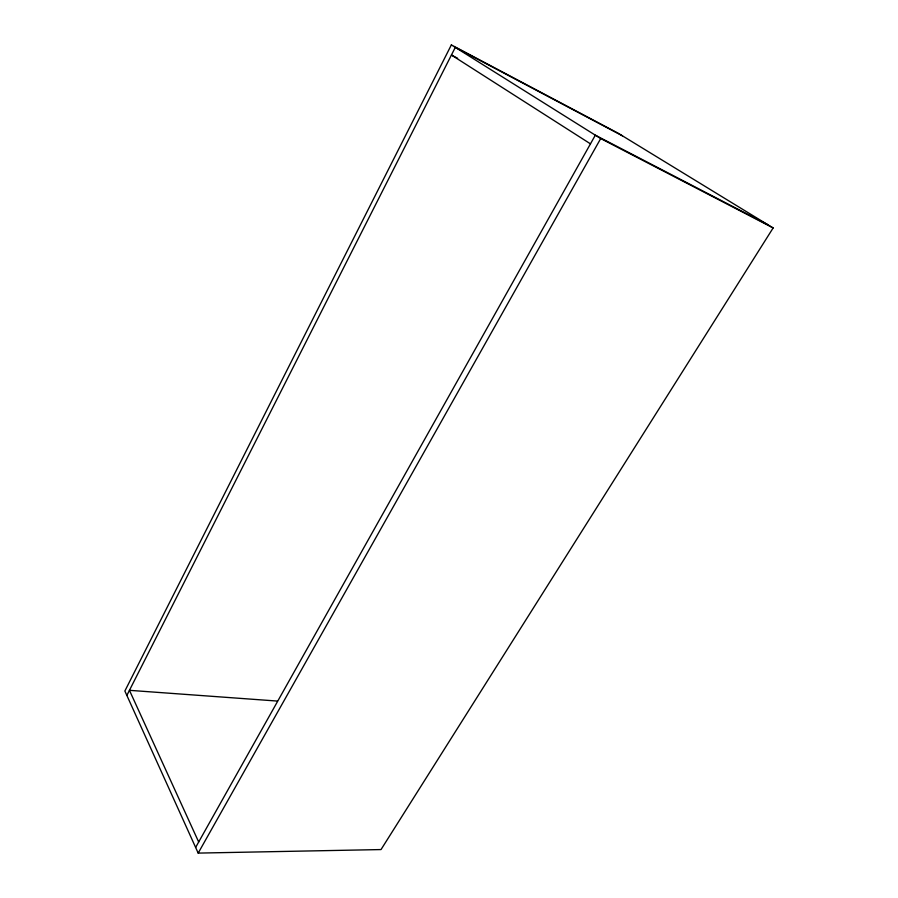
<?xml version="1.0" encoding="UTF-8"?>
<svg xmlns="http://www.w3.org/2000/svg" width="898" height="898" viewBox="0 0 898 898"><rect width="100%" height="100%" fill="white"/><g stroke="black" fill="none" stroke-linecap="round" stroke-linejoin="round"><path stroke-width="1.35" d="M451.357 44.9L124.867 691.011L198.189 853.1L381.021 849.564L773.133 227.957L618.307 133.308L451.357 44.9L600.706 138.55L773.133 227.957M126.865 695.422L455.297 47.37L622.471 135.856M195.629 847.443L595.329 135.183L767.667 224.612M198.189 853.1L600.706 138.55M277.437 701.069L129.447 690.326L198.683 842.01M457.621 58.269L451.425 55.025L590.469 143.848"/></g></svg>
